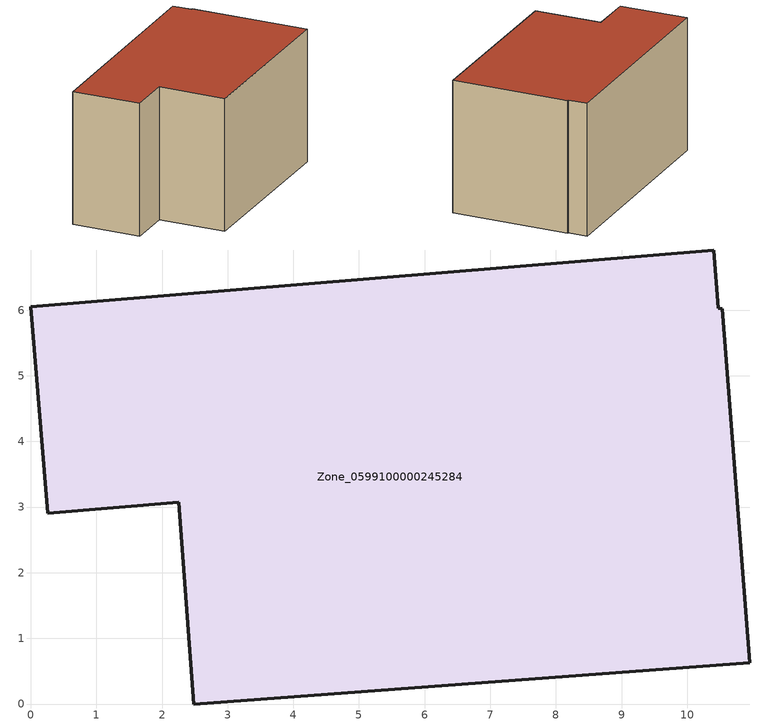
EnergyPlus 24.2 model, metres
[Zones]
Zone_0599100000245284
 floor ground (C_G): 10.47,6.03 10.53,6.02 10.95,0.63 2.48,0 2.25,3.07 0.26,2.91 0,6.05 10.4,6.92 z0
 wall outside (C_F): 10.4,6.92 0,6.05 0.26,2.91 2.25,3.07 2.48,0 10.95,0.63 10.53,6.02 10.47,6.03 10.4,6.92 z0:6.15
 roof outside (C_R): 10.47,6.03 10.4,6.92 0,6.05 0.26,2.91 2.25,3.07 2.48,0 10.95,0.63 10.53,6.02 z6.15
[BUILDING]
Pand.0599100000245284: North Axis=0; Terrain=City; Loads Convergence Tolerance Value=0.04; Temperature Convergence Tolerance Value=0.4; Solar Distribution=FullExterior; Maximum Number of Warmup Days=25; Minimum Number of Warmup Days=1
[Site:Location]
Rotterdam.The.Hague.AP_ZH_NLD Design_Conditions: Latitude=51.96; Longitude=4.45; Time Zone=1; Elevation=-4.5
[SITE:GROUNDTEMPERATURE:BUILDINGSURFACE]
18, 18, 18, 18, 18, 18, 18, 18, 18, 18, 18, 18
[MATERIAL] Thermal Absorptance=0.9; Solar Absorptance=0.7; Visible Absorptance=0.7
Name | Roughness | Thickness | Conductivity | Density | Specific Heat
G.TC.1946-1964 | MediumSmooth | 0.15 | 1 | 540 | 1210
F.TC.1946-1964 | Rough | 0.3 | 0.857143 | 1920 | 840
R.TC.1946-1964 | MediumRough | 0.2 | 0.235294 | 1500 | 1000
[CONSTRUCTION]
C_G: G.TC.1946-1964
C_F: F.TC.1946-1964
C_R: R.TC.1946-1964
[ZONE]
Zone_0599100000245284: Type=1; Multiplier=1; Ceiling Height=Autocalculate; Volume=Autocalculate; Floor Area=autocalculate; Part of Total Floor Area=Yes
[ZONEINFILTRATION:DESIGNFLOWRATE]
Infil_Zone_0599100000245284: Zone or ZoneList or Space or SpaceList=Zone_0599100000245284; Schedule=AlwaysOn; Design Flow Rate Calculation Method=Flow/Area; Flow Rate per Floor Area=0.003; Constant Term Coefficient=1; Temperature Term Coefficient=0; Velocity Term Coefficient=0; Velocity Squared Term Coefficient=0
[HVACTEMPLATE:ZONE:IDEALLOADSAIRSYSTEM]
Zone_0599100000245284: Maximum Heating Supply Air Temperature=50; Minimum Cooling Supply Air Temperature=13; Maximum Heating Supply Air Humidity Ratio=0.0156; Minimum Cooling Supply Air Humidity Ratio=0.0077; Heating Limit=NoLimit; Cooling Limit=NoLimit; Dehumidification Control Type=ConstantSensibleHeatRatio; Cooling Sensible Heat Ratio=0.7; Dehumidification Setpoint=60; Humidification Control Type=None; Humidification Setpoint=30; Outdoor Air Method=None; Outdoor Air Flow Rate per Person=0.00944; Outdoor Air Flow Rate per Zone Floor Area=0; Outdoor Air Flow Rate per Zone=0; Demand Controlled Ventilation Type=None; Outdoor Air Economizer Type=NoEconomizer; Heat Recovery Type=None; Sensible Heat Recovery Effectiveness=0.7; Latent Heat Recovery Effectiveness=0.65
[ZONECONTROL:THERMOSTAT]
ThermostatControl_Zone_0599100000245284: Zone or ZoneList=Zone_0599100000245284; Control Type Schedule=DualSetpointControlType; Control 1=Thermostat_Zone_0599100000245284; Temperature Difference Between Cutout And Setpoint=0
[THERMOSTATSETPOINT:DUALSETPOINT]
Thermostat_Zone_0599100000245284: Heating Setpoint Temperature Schedule=HeatingSetpoint_Zone_0599100000245284; Cooling Setpoint Temperature Schedule=CoolingSetpoint_Zone_0599100000245284
[SCHEDULE:COMPACT]
HeatingSetpoint_Zone_0599100000245284: Through: 12/31, For: AllDays, Until: 24:00, 21
CoolingSetpoint_Zone_0599100000245284: Through: 12/31, For: AllDays, Until: 24:00, 24
DualSetpointControlType: Through: 12/31, For: AllDays, Until: 24:00, 4
AlwaysOn: Through: 12/31, For: AllDays, Until: 24:00, 1
